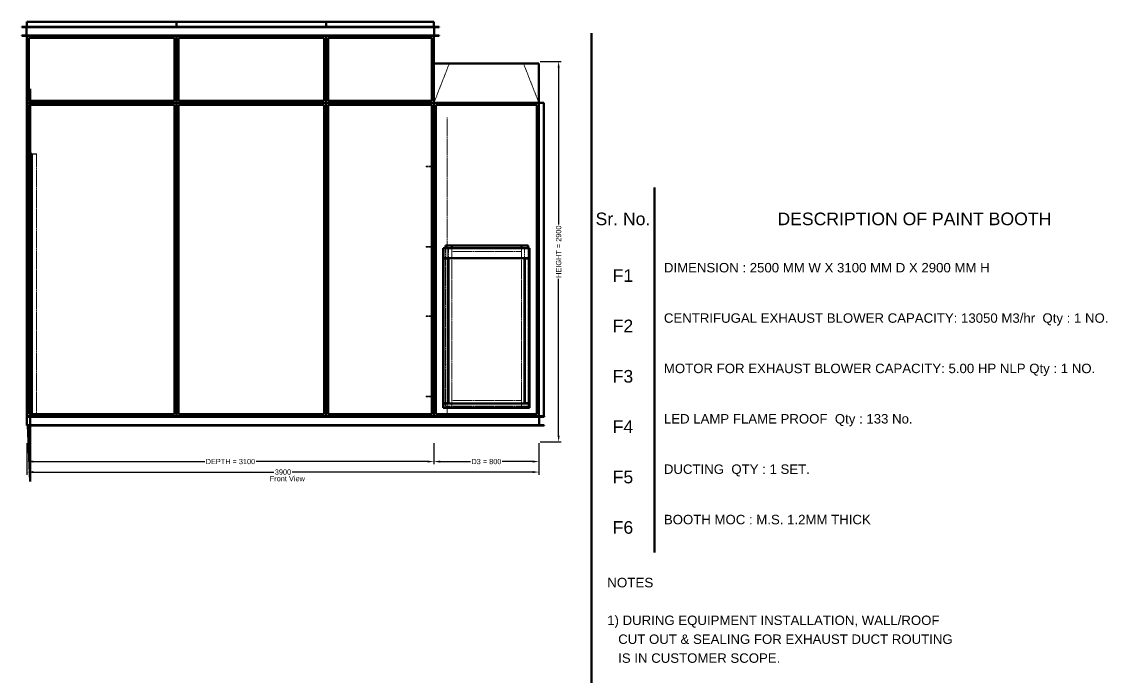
# Model space of a CAD drawing. Header units: millimetres. Extents: x 924 to 14628, y 360 to 10527.
# Drawn here: x 5848 to 14118, y 5530 to 10527 of the extents above; entities that cross this region are included whole.
import ezdxf
from ezdxf.enums import TextEntityAlignment as Align

# ---------------------------------------------------------------- set-up
doc = ezdxf.new("R2010")
doc.units = ezdxf.units.MM
doc.linetypes.add('Hidden', pattern=[15, 5, -3, 5, -2])
for name, color, linetype, lineweight in [('Default', 7, 'Continuous', 50), ('Edges', 7, 'Hidden', 15), ('HiddenEdges', 2, 'Hidden', 15), ('HiddenSilhouettes', 2, 'Hidden', 15), ('HiddenWires', 7, 'Hidden', 15), ('Silhouettes', 7, 'Continuous', 50)]:
    doc.layers.add(name, color=color, linetype=linetype, lineweight=lineweight)
doc.layers.add('Dimension', color=7, linetype='Continuous', lineweight=50, true_color=0x6495ed)
doc.styles.add('Default', font='arial.ttf')
doc.dimstyles.get("Standard").update_dxf_attribs({"dimtxt": 0.18, "dimasz": 0.18, "dimexe": 0.18, "dimexo": 0.0625, "dimgap": 0.09, "dimtad": 0, "dimtih": 1, "dimtoh": 1, "dimdec": 4, "dimzin": 0, "dimdsep": 46, "dimtxsty": 'Standard', "dimcen": 0.09, "dimadec": 0, "dimazin": 0, "dimtfac": 1, "dimtdec": 4, "dimtofl": 0, "dimtmove": 0, "dimatfit": 3, "dimfxl": 1, "dimtolj": 1, "dimtzin": 0, "dimarcsym": 0})

# ---------------------------------------------------------------- blocks, each defined once
blk = doc.blocks.new('Front')
at = {"layer": 'Edges'}
for points in [[(1150.5, 1135.1, 0), (1267.2, 1433.9, 0)], [(1832.8, 1433.9, 0), (1949.5, 1135.1, 0)]]:
    blk.add_polyline3d(points, dxfattribs=at)
at = {"layer": 'HiddenEdges'}
blk.add_lwpolyline([(1150, 1133.9), (1150.5, 1135.1)], dxfattribs=at)
for points in [[(-1948.8, 1751.9, 0), (-811.2, 1751.9, 0)], [(-1948.8, 1715.1, 0), (-1948.8, 1751.9, 0)], [(-1935, 1751.9, 0), (-1935, 1753.1, 0)], [(-825, 1751.9, 0), (-825, 1753.1, 0)], [(-811.2, 1715.1, 0), (-811.2, 1751.9, 0)], [(-808.8, 1751.9, 0), (328.8, 1751.9, 0)], [(-808.8, 1715.1, 0), (-808.8, 1751.9, 0)], [(-795, 1751.9, 0), (-795, 1753.1, 0)], [(315, 1751.9, 0), (315, 1753.1, 0)], [(328.8, 1715.1, 0), (328.8, 1751.9, 0)], [(331.2, 1751.9, 0), (1148.8, 1751.9, 0)], [(331.2, 1715.1, 0), (331.2, 1751.9, 0)], [(345, 1751.9, 0), (345, 1753.1, 0)], [(1135, 1751.9, 0), (1135, 1753.1, 0)], [(1148.8, 1715.1, 0), (1148.8, 1751.9, 0)], [(-1950, 1645.1, 0), (-1950, 1715.1, 0)], [(1150, 1645.1, 0), (1150, 1715.1, 0)], [(-1948.8, 1136.3, 0), (-1948.8, 1643.9, 0)], [(-1948.8, 1643.9, 0), (-811.2, 1643.9, 0)], [(-811.2, 1136.3, 0), (-811.2, 1643.9, 0)], [(-808.8, 1136.3, 0), (-808.8, 1643.9, 0)], [(-808.8, 1643.9, 0), (328.8, 1643.9, 0)], [(328.8, 1136.3, 0), (328.8, 1643.9, 0)], [(331.2, 1643.9, 0), (1148.8, 1643.9, 0)], [(331.2, 1136.3, 0), (331.2, 1643.9, 0)], [(1148.8, 1136.3, 0), (1148.8, 1643.9, 0)], [(-1948.8, 1136.3, 0), (-811.2, 1136.3, 0)], [(-1948.8, -1253.7, 0), (-1948.8, 1133.9, 0)], [(-1948.8, 1133.9, 0), (-811.2, 1133.9, 0)], [(-811.2, -1253.7, 0), (-811.2, 1133.9, 0)], [(-808.8, 1136.3, 0), (328.8, 1136.3, 0)], [(-808.8, 1133.9, 0), (328.8, 1133.9, 0)], [(-808.8, -1253.7, 0), (-808.8, 1133.9, 0)], [(328.8, -1253.7, 0), (328.8, 1133.9, 0)], [(331.2, 1136.3, 0), (1148.8, 1136.3, 0)], [(331.2, 1133.9, 0), (1148.8, 1133.9, 0)], [(331.2, -1253.7, 0), (331.2, 1133.9, 0)], [(1148.8, -1253.7, 0), (1148.8, 1133.9, 0)], [(1151.2, -1253.7, 0), (1151.2, 1133.9, 0)], [(1151.2, 1133.9, 0), (1948.8, 1133.9, 0)], [(1948.8, -1253.7, 0), (1948.8, 1133.9, 0)], [(1949.5, 1135.1, 0), (1950, 1133.9, 0)], [(1950, 1098.3, 0), (1951.2, 1098.3, 0)], [(1951.2, -1253.7, 0), (1951.2, 1133.9, 0)], [(1951.2, 1133.9, 0), (1986.8, 1133.9, 0)], [(1131.2, -116.1, 0), (1131.2, 1023.9, 0)], [(-1950, 743.9, 0), (-1925, 743.9, 0)], [(-1950, 708.3, 0), (-1948.8, 708.3, 0)], [(-1948.8, 743.9, 0), (-1913.2, 743.9, 0)], [(-1913.2, 708.3, 0), (-1912, 708.3, 0)], [(-1912, 743.9, 0), (-1876.4, 743.9, 0)], [(-1912, -1253.7, 0), (-1912, 743.9, 0)], [(-1950, 650.6, 0), (-1948.8, 650.6, 0)], [(-1950, 642.2, 0), (-1948.8, 642.2, 0)], [(-1913.2, 650.6, 0), (-1912, 650.6, 0)], [(-1913.2, 642.2, 0), (-1912, 642.2, 0)], [(-1950, 500.6, 0), (-1948.8, 500.6, 0)], [(-1913.2, 500.6, 0), (-1912, 500.6, 0)], [(-1950, 492.2, 0), (-1948.8, 492.2, 0)], [(-1913.2, 492.2, 0), (-1912, 492.2, 0)], [(-1950, 350.6, 0), (-1948.8, 350.6, 0)], [(-1950, 342.2, 0), (-1948.8, 342.2, 0)], [(-1913.2, 350.6, 0), (-1912, 350.6, 0)], [(-1913.2, 342.2, 0), (-1912, 342.2, 0)], [(-1950, 200.6, 0), (-1948.8, 200.6, 0)], [(-1950, 192.2, 0), (-1948.8, 192.2, 0)], [(-1913.2, 200.6, 0), (-1912, 200.6, 0)], [(-1913.2, 192.2, 0), (-1912, 192.2, 0)], [(-1950, 50.6, 0), (-1948.8, 50.6, 0)], [(-1950, 42.2, 0), (-1948.8, 42.2, 0)], [(-1913.2, 50.6, 0), (-1912, 50.6, 0)], [(-1913.2, 42.2, 0), (-1912, 42.2, 0)], [(1222, 23.9, 0), (1878, 23.9, 0)], [(-1950, -99.4, 0), (-1948.8, -99.4, 0)], [(-1950, -107.8, 0), (-1948.8, -107.8, 0)], [(-1913.2, -99.4, 0), (-1912, -99.4, 0)], [(-1913.2, -107.8, 0), (-1912, -107.8, 0)], [(1130, -1256.1, 0), (1130, -116.1, 0)], [(1170, -1256.1, 0), (1170, -116.1, 0)], [(-1950, -249.4, 0), (-1948.8, -249.4, 0)], [(-1950, -250.1, 0), (-1948.8, -250.1, 0)], [(-1950, -257.1, 0), (-1948.8, -257.1, 0)], [(-1950, -257.8, 0), (-1948.8, -257.8, 0)], [(-1913.2, -249.4, 0), (-1912, -249.4, 0)], [(-1913.2, -250.1, 0), (-1912, -250.1, 0)], [(-1913.2, -257.1, 0), (-1912, -257.1, 0)], [(-1913.2, -257.8, 0), (-1912, -257.8, 0)], [(-1950, -399.4, 0), (-1948.8, -399.4, 0)], [(-1950, -400.1, 0), (-1948.8, -400.1, 0)], [(-1950, -407.1, 0), (-1948.8, -407.1, 0)], [(-1950, -407.8, 0), (-1948.8, -407.8, 0)], [(-1913.2, -399.4, 0), (-1912, -399.4, 0)], [(-1913.2, -400.1, 0), (-1912, -400.1, 0)], [(-1913.2, -407.1, 0), (-1912, -407.1, 0)], [(-1913.2, -407.8, 0), (-1912, -407.8, 0)], [(-1950, -549.4, 0), (-1948.8, -549.4, 0)], [(-1950, -550.1, 0), (-1948.8, -550.1, 0)], [(-1950, -557.1, 0), (-1948.8, -557.1, 0)], [(-1950, -557.8, 0), (-1948.8, -557.8, 0)], [(-1913.2, -549.4, 0), (-1912, -549.4, 0)], [(-1913.2, -550.1, 0), (-1912, -550.1, 0)], [(-1913.2, -557.1, 0), (-1912, -557.1, 0)], [(-1913.2, -557.8, 0), (-1912, -557.8, 0)], [(-1950, -699.4, 0), (-1948.8, -699.4, 0)], [(-1950, -700.1, 0), (-1948.8, -700.1, 0)], [(-1950, -707.1, 0), (-1948.8, -707.1, 0)], [(-1950, -707.8, 0), (-1948.8, -707.8, 0)], [(-1913.2, -699.4, 0), (-1912, -699.4, 0)], [(-1913.2, -700.1, 0), (-1912, -700.1, 0)], [(-1913.2, -707.1, 0), (-1912, -707.1, 0)], [(-1913.2, -707.8, 0), (-1912, -707.8, 0)], [(-1950, -849.4, 0), (-1948.8, -849.4, 0)], [(-1950, -850.1, 0), (-1948.8, -850.1, 0)], [(-1950, -857.8, 0), (-1948.8, -857.8, 0)], [(-1913.2, -849.4, 0), (-1912, -849.4, 0)], [(-1913.2, -850.1, 0), (-1912, -850.1, 0)], [(-1913.2, -857.8, 0), (-1912, -857.8, 0)], [(-1950, -999.4, 0), (-1948.8, -999.4, 0)], [(-1950, -1000.1, 0), (-1948.8, -1000.1, 0)], [(-1950, -1007.1, 0), (-1948.8, -1007.1, 0)], [(-1913.2, -999.4, 0), (-1912, -999.4, 0)], [(-1913.2, -1000.1, 0), (-1912, -1000.1, 0)], [(-1913.2, -1007.1, 0), (-1912, -1007.1, 0)], [(-1950, -1150.1, 0), (-1948.8, -1150.1, 0)], [(-1950, -1157.1, 0), (-1948.8, -1157.1, 0)], [(-1913.2, -1150.1, 0), (-1912, -1150.1, 0)], [(-1913.2, -1157.1, 0), (-1912, -1157.1, 0)], [(-1950, -1199.4, 0), (-1948.8, -1199.4, 0)], [(-1950, -1200.1, 0), (-1948.8, -1200.1, 0)], [(-1950, -1207.1, 0), (-1948.8, -1207.1, 0)], [(-1950, -1207.8, 0), (-1948.8, -1207.8, 0)], [(-1950, -1218.1, 0), (-1948.8, -1218.1, 0)], [(-1913.2, -1199.4, 0), (-1912, -1199.4, 0)], [(-1913.2, -1200.1, 0), (-1912, -1200.1, 0)], [(-1913.2, -1207.1, 0), (-1912, -1207.1, 0)], [(-1913.2, -1207.8, 0), (-1912, -1207.8, 0)], [(-1913.2, -1218.1, 0), (-1912, -1218.1, 0)], [(1222, -1189.3, 0), (1878, -1189.3, 0)], [(1950, -1218.1, 0), (1951.2, -1218.1, 0)], [(-1950, -1324.9, 0), (-1950, -1254.9, 0)], [(-1948.8, -1253.7, 0), (-811.2, -1253.7, 0)], [(-808.8, -1253.7, 0), (328.8, -1253.7, 0)], [(331.2, -1253.7, 0), (1148.8, -1253.7, 0)], [(1151.2, -1253.7, 0), (1948.8, -1253.7, 0)], [(1950, -1324.9, 0), (1950, -1254.9, 0)], [(1951.2, -1253.7, 0), (1986.8, -1253.7, 0)]]:
    blk.add_polyline3d(points, dxfattribs=at)
at = {"layer": 'HiddenSilhouettes'}
for points in [[(-1947, 746.9), (-1935, 1016.4)], [(-1947, -1259.1), (-1944.1, -1324.9)]]:
    blk.add_lwpolyline(points, dxfattribs=at)
for points in [[(-1953, 1712.1, 0)], [(1153, 1712.1, 0)], [(1876.4, -52.1, 0)], [(1876.4, -1154.5, 0)], [(-1950, -1257.9, 0)], [(1953, -1257.9, 0)]]:
    blk.add_polyline3d(points, close=True, dxfattribs=at)
for points in [[(-1950, 1645.1, 0), (-1950, 1645.1, 0)], [(-1950, 1133.9, 0), (-1950, 1643.9, 0)], [(-1950, 1643.9, 0), (-810, 1643.9, 0)], [(-810, 1645.1, 0), (-810, 1645.1, 0)], [(-810, 1643.9, 0), (330, 1643.9, 0)], [(330, 1645.1, 0), (330, 1645.1, 0)], [(330, 1643.9, 0), (1150, 1643.9, 0)], [(1150, 1645.1, 0), (1150, 1645.1, 0)], [(-810, 1133.9, 0), (-810, 1314.8, 0)], [(330, 1135.1, 0), (330, 1314.8, 0)], [(-1950, 1133.9, 0), (-810, 1133.9, 0)], [(-1930.4, 1120.1, 0), (-1925, 1120.1, 0)], [(-1929.7, 1135.1, 0), (-1925, 1135.1, 0)], [(-1929, 1150.1, 0), (-1925, 1150.1, 0)], [(-810, 1133.9, 0), (330, 1133.9, 0)], [(330, 1133.9, 0), (1150, 1133.9, 0)], [(1150, 1133.9, 0), (1150, 1135.1, 0)], [(1150, 1133.9, 0), (1950, 1133.9, 0)], [(1950, 1133.9, 0), (1950, 1135.1, 0)], [(1130, -116.1, 0), (1130, 1023.9, 0)], [(1130, 1023.9, 0), (1150, 1023.9, 0)], [(1150, 1023.9, 0), (1170, 1023.9, 0)], [(1168.8, -116.1, 0), (1168.8, 1023.9, 0)], [(1170, -116.1, 0), (1170, 1023.9, 0)], [(-1950, 768.9, 0), (-1947, 768.9, 0)], [(-1950, 745.1, 0), (-1925, 745.1, 0)], [(-1947, -1281.1, 0), (-1947, 768.9, 0)], [(-1913.2, 745.1, 0), (-1876.4, 745.1, 0)], [(-1876.4, -1254.9, 0), (-1876.4, 745.1, 0)], [(-1950, 650.9, 0), (-1948.8, 650.9, 0)], [(-1950, 641.9, 0), (-1948.8, 641.9, 0)], [(-1913.2, 650.9, 0), (-1912, 650.9, 0)], [(-1913.2, 641.9, 0), (-1912, 641.9, 0)], [(1090, 645.9, 0), (1090, 650.9, 0)], [(1090, 650.9, 0), (1130, 650.9, 0)], [(1090, 645.9, 0), (1130, 645.9, 0)], [(1130, 645.9, 0), (1130, 650.9, 0)], [(-1950, 500.9, 0), (-1948.8, 500.9, 0)], [(-1913.2, 500.9, 0), (-1912, 500.9, 0)], [(-1950, 491.9, 0), (-1948.8, 491.9, 0)], [(-1913.2, 491.9, 0), (-1912, 491.9, 0)], [(-1950, 350.9, 0), (-1948.8, 350.9, 0)], [(-1950, 341.9, 0), (-1948.8, 341.9, 0)], [(-1913.2, 350.9, 0), (-1912, 350.9, 0)], [(-1913.2, 341.9, 0), (-1912, 341.9, 0)], [(-1950, 200.9, 0), (-1948.8, 200.9, 0)], [(-1950, 191.9, 0), (-1948.8, 191.9, 0)], [(-1913.2, 200.9, 0), (-1912, 200.9, 0)], [(-1913.2, 191.9, 0), (-1912, 191.9, 0)], [(-1950, 50.9, 0), (-1948.8, 50.9, 0)], [(-1950, 41.9, 0), (-1948.8, 41.9, 0)], [(-1913.2, 50.9, 0), (-1912, 50.9, 0)], [(-1913.2, 41.9, 0), (-1912, 41.9, 0)], [(1090, 33.9, 0), (1090, 38.9, 0)], [(1090, 38.9, 0), (1130, 38.9, 0)], [(1090, 33.9, 0), (1130, 33.9, 0)], [(1105, 33.9, 0), (1105, 38.9, 0)], [(1115, 33.9, 0), (1115, 38.9, 0)], [(1130, 33.9, 0), (1130, 38.9, 0)], [(1237.5, -50.5, 0), (1237.5, 25.5, 0)], [(1260, -50.5, 0), (1260, 23.9, 0)], [(1287.5, -1178.6, 0), (1287.5, 25.5, 0)], [(1287.5, 1.4, 0), (1817.5, 1.4, 0)], [(1817.5, -1178.6, 0), (1817.5, 25.5, 0)], [(1840, -50.5, 0), (1840, 23.9, 0)], [(1867.5, -50.5, 0), (1867.5, 25.5, 0)], [(1237.5, -1154.5, 0), (1237.5, -52.1, 0)], [(1867.5, -1154.5, 0), (1867.5, -52.1, 0)], [(-1950, -99.1, 0), (-1948.8, -99.1, 0)], [(-1950, -108.1, 0), (-1948.8, -108.1, 0)], [(-1913.2, -99.1, 0), (-1912, -99.1, 0)], [(-1913.2, -108.1, 0), (-1912, -108.1, 0)], [(1130, -116.1, 0), (1150, -116.1, 0)], [(1131.2, -1256.1, 0), (1131.2, -116.1, 0)], [(1150, -116.1, 0), (1170, -116.1, 0)], [(1168.8, -1256.1, 0), (1168.8, -116.1, 0)], [(-1950, -249.1, 0), (-1948.8, -249.1, 0)], [(-1950, -258.1, 0), (-1948.8, -258.1, 0)], [(-1913.2, -249.1, 0), (-1912, -249.1, 0)], [(-1913.2, -258.1, 0), (-1912, -258.1, 0)], [(-1950, -399.1, 0), (-1948.8, -399.1, 0)], [(-1950, -408.1, 0), (-1948.8, -408.1, 0)], [(-1913.2, -399.1, 0), (-1912, -399.1, 0)], [(-1913.2, -408.1, 0), (-1912, -408.1, 0)], [(1090, -494.1, 0), (1090, -489.1, 0)], [(1090, -489.1, 0), (1130, -489.1, 0)], [(1090, -494.1, 0), (1130, -494.1, 0)], [(1130, -494.1, 0), (1130, -489.1, 0)], [(-1950, -549.1, 0), (-1948.8, -549.1, 0)], [(-1950, -558.1, 0), (-1948.8, -558.1, 0)], [(-1913.2, -549.1, 0), (-1912, -549.1, 0)], [(-1913.2, -558.1, 0), (-1912, -558.1, 0)], [(-1950, -699.1, 0), (-1948.8, -699.1, 0)], [(-1950, -708.1, 0), (-1948.8, -708.1, 0)], [(-1913.2, -699.1, 0), (-1912, -699.1, 0)], [(-1913.2, -708.1, 0), (-1912, -708.1, 0)], [(-1950, -849.1, 0), (-1948.8, -849.1, 0)], [(-1950, -858.1, 0), (-1948.8, -858.1, 0)], [(-1913.2, -849.1, 0), (-1912, -849.1, 0)], [(-1913.2, -858.1, 0), (-1912, -858.1, 0)], [(-810, -1256.1, 0), (-810, -876.6, 0)], [(330, -1256.1, 0), (330, -876.6, 0)], [(-1950, -999.1, 0), (-1948.8, -999.1, 0)], [(-1950, -1008.1, 0), (-1948.8, -1008.1, 0)], [(-1913.2, -999.1, 0), (-1912, -999.1, 0)], [(-1913.2, -1008.1, 0), (-1912, -1008.1, 0)], [(-1950, -1149.1, 0), (-1948.8, -1149.1, 0)], [(-1913.2, -1149.1, 0), (-1912, -1149.1, 0)], [(1090, -1106.1, 0), (1090, -1101.1, 0)], [(1090, -1101.1, 0), (1130, -1101.1, 0)], [(1090, -1106.1, 0), (1130, -1106.1, 0)], [(1105, -1106.1, 0), (1105, -1101.1, 0)], [(1115, -1106.1, 0), (1115, -1101.1, 0)], [(1130, -1106.1, 0), (1130, -1101.1, 0)], [(1237.5, -1178.6, 0), (1237.5, -1156.1, 0)], [(1287.5, -1133.6, 0), (1817.5, -1133.6, 0)], [(1867.5, -1178.6, 0), (1867.5, -1156.1, 0)], [(-1950, -1158.1, 0), (-1948.8, -1158.1, 0)], [(-1950, -1199.1, 0), (-1948.8, -1199.1, 0)], [(-1950, -1256.1, 0), (-1950, -1205.3, 0)], [(-1950, -1281.1, 0), (-1950, -1205.3, 0)], [(-1950, -1208.1, 0), (-1948.8, -1208.1, 0)], [(-1935, -1239.9, 0), (-1925, -1239.9, 0)], [(-1913.2, -1158.1, 0), (-1912, -1158.1, 0)], [(-1913.2, -1199.1, 0), (-1912, -1199.1, 0)], [(-1913.2, -1208.1, 0), (-1912, -1208.1, 0)], [(-1913.2, -1254.9, 0), (-1913.2, -1239.9, 0)], [(1150, -1256.1, 0), (1150, -1205.3, 0)], [(1237.5, -1178.6, 0), (1287.5, -1178.6, 0)], [(1287.5, -1178.6, 0), (1817.5, -1178.6, 0)], [(1817.5, -1178.6, 0), (1867.5, -1178.6, 0)], [(-1950, -1256.1, 0), (-810, -1256.1, 0)], [(-1950, -1281.1, 0), (-1947, -1281.1, 0)], [(-810, -1256.1, 0), (330, -1256.1, 0)], [(330, -1256.1, 0), (1150, -1256.1, 0)], [(1150, -1256.1, 0), (1950, -1256.1, 0)], [(1950, -1256.1, 0), (1950, -1254.9, 0)]]:
    blk.add_polyline3d(points, dxfattribs=at)
at = {"layer": 'HiddenWires'}
for points in [[(1250, -116.1, 0), (1250, 1023.9, 0)], [(1250, -1256.1, 0), (1250, -116.1, 0)]]:
    blk.add_polyline3d(points, dxfattribs=at)
at = {"layer": 'Silhouettes'}
for points in [[(-1950, 1715.1), (-1950, 1753.1)], [(-1935, 1016.4), (-1925, 1240.9)], [(-1944.1, -1324.9), (-1925, -1753.1)]]:
    blk.add_lwpolyline(points, dxfattribs=at)
for points in [[(-1950, 1753.1, 0), (-810, 1753.1, 0)], [(-810, 1715.1, 0), (-810, 1753.1, 0)], [(-810, 1753.1, 0), (330, 1753.1, 0)], [(330, 1715.1, 0), (330, 1753.1, 0)], [(330, 1753.1, 0), (1150, 1753.1, 0)], [(1150, 1715.1, 0), (1150, 1753.1, 0)], [(-1990, 1712.1, 0), (-1990, 1715.1, 0)], [(-1990, 1715.1, 0), (1190, 1715.1, 0)], [(-1990, 1712.1, 0), (1190, 1712.1, 0)], [(-1953, 1648.1, 0), (-1953, 1712.1, 0)], [(1153, 1648.1, 0), (1153, 1712.1, 0)], [(1190, 1712.1, 0), (1190, 1715.1, 0)], [(-1990, 1645.1, 0), (-1990, 1648.1, 0)], [(-1990, 1648.1, 0), (1190, 1648.1, 0)], [(-1990, 1645.1, 0), (1190, 1645.1, 0)], [(-1950, 1135.1, 0), (-1950, 1645.1, 0)], [(-1935, 1150.1, 0), (-1935, 1630.1, 0)], [(-1935, 1630.1, 0), (-825, 1630.1, 0)], [(-825, 1150.1, 0), (-825, 1630.1, 0)], [(-810, 1135.1, 0), (-810, 1645.1, 0)], [(-795, 1150.1, 0), (-795, 1630.1, 0)], [(-795, 1630.1, 0), (315, 1630.1, 0)], [(315, 1150.1, 0), (315, 1630.1, 0)], [(330, 1135.1, 0), (330, 1645.1, 0)], [(345, 1630.1, 0), (1135, 1630.1, 0)], [(345, 1150.1, 0), (345, 1630.1, 0)], [(1135, 1150.1, 0), (1135, 1630.1, 0)], [(1150, 1135.1, 0), (1150, 1645.1, 0)], [(1190, 1645.1, 0), (1190, 1648.1, 0)], [(1150, 1433.9, 0), (1267.2, 1433.9, 0)], [(1267.2, 1433.9, 0), (1832.8, 1433.9, 0)], [(1832.8, 1433.9, 0), (1950, 1433.9, 0)], [(1950, 1135.1, 0), (1950, 1433.9, 0)], [(-1925, -1753.1, 0), (-1925, 1240.9, 0)], [(1150, 1135.1, 0), (1150, 1314.8, 0)], [(-1950, 1135.1, 0), (-1929.7, 1135.1, 0)], [(-1950, -1254.9, 0), (-1950, 1135.1, 0)], [(-1950, 1135.1, 0), (-1950, 1135.1, 0)], [(-1935, 1150.1, 0), (-1929, 1150.1, 0)], [(-1935, -1239.9, 0), (-1935, 1120.1, 0)], [(-1935, 1120.1, 0), (-1930.4, 1120.1, 0)], [(-1925, 1150.1, 0), (-825, 1150.1, 0)], [(-1925, 1135.1, 0), (-810, 1135.1, 0)], [(-1925, 1120.1, 0), (-825, 1120.1, 0)], [(-825, -1239.9, 0), (-825, 1120.1, 0)], [(-810, -1254.9, 0), (-810, 1135.1, 0)], [(-810, 1135.1, 0), (330, 1135.1, 0)], [(-810, 1135.1, 0), (-810, 1135.1, 0)], [(-795, 1150.1, 0), (315, 1150.1, 0)], [(-795, -1239.9, 0), (-795, 1120.1, 0)], [(-795, 1120.1, 0), (315, 1120.1, 0)], [(315, -1239.9, 0), (315, 1120.1, 0)], [(330, -1254.9, 0), (330, 1135.1, 0)], [(330, 1135.1, 0), (1150, 1135.1, 0)], [(330, 1133.9, 0), (330, 1135.1, 0)], [(345, 1150.1, 0), (1135, 1150.1, 0)], [(345, 1120.1, 0), (1135, 1120.1, 0)], [(345, -1239.9, 0), (345, 1120.1, 0)], [(1135, -1239.9, 0), (1135, 1120.1, 0)], [(1150, 1135.1, 0), (1950, 1135.1, 0)], [(1150, -1254.9, 0), (1150, 1135.1, 0)], [(1165, -1239.9, 0), (1165, 1120.1, 0)], [(1165, 1120.1, 0), (1935, 1120.1, 0)], [(1935, -1239.9, 0), (1935, 1120.1, 0)], [(1950, -1254.9, 0), (1950, 1135.1, 0)], [(1950, 1135.1, 0), (1986.8, 1135.1, 0)], [(1986.8, -1254.9, 0), (1986.8, 1135.1, 0)], [(-1925, 745.1, 0), (-1913.2, 745.1, 0)], [(-1913.2, -1239.9, 0), (-1913.2, 745.1, 0)], [(1220.4, -1190.9, 0), (1220.4, 25.5, 0)], [(1220.4, 25.5, 0), (1222, 25.5, 0)], [(1222, 25.5, 0), (1878, 25.5, 0)], [(1222, -1190.9, 0), (1222, 25.5, 0)], [(1237.5, 25.5, 0), (1237.5, 46.4, 0)], [(1237.5, 46.4, 0), (1287.5, 46.4, 0)], [(1287.5, 25.5, 0), (1287.5, 46.4, 0)], [(1287.5, 46.4, 0), (1817.5, 46.4, 0)], [(1817.5, 25.5, 0), (1817.5, 46.4, 0)], [(1817.5, 46.4, 0), (1867.5, 46.4, 0)], [(1867.5, 25.5, 0), (1867.5, 46.4, 0)], [(1876.4, -1190.9, 0), (1876.4, 25.5, 0)], [(1878, -1190.9, 0), (1878, 25.5, 0)], [(1222, -50.5, 0), (1878, -50.5, 0)], [(1223.6, -52.1, 0), (1258.4, -52.1, 0)], [(1223.6, -1154.5, 0), (1223.6, -52.1, 0)], [(1237.5, -52.1, 0), (1237.5, -50.5, 0)], [(1258.4, -1154.5, 0), (1258.4, -52.1, 0)], [(1260, -1156.1, 0), (1260, -50.5, 0)], [(1840, -1156.1, 0), (1840, -50.5, 0)], [(1841.6, -1154.5, 0), (1841.6, -52.1, 0)], [(1841.6, -52.1, 0), (1876.4, -52.1, 0)], [(1867.5, -52.1, 0), (1867.5, -50.5, 0)], [(1950, -1254.9, 0), (1950, -876.6, 0)], [(1222, -1156.1, 0), (1878, -1156.1, 0)], [(1223.6, -1154.5, 0), (1258.4, -1154.5, 0)], [(1237.5, -1156.1, 0), (1237.5, -1154.5, 0)], [(1841.6, -1154.5, 0), (1876.4, -1154.5, 0)], [(1867.5, -1156.1, 0), (1867.5, -1154.5, 0)], [(-1925, -1239.9, 0), (-825, -1239.9, 0)], [(-795, -1239.9, 0), (315, -1239.9, 0)], [(345, -1239.9, 0), (1135, -1239.9, 0)], [(1165, -1239.9, 0), (1935, -1239.9, 0)], [(1220.4, -1190.9, 0), (1222, -1190.9, 0)], [(1222, -1190.9, 0), (1878, -1190.9, 0)], [(-1950, -1254.9, 0), (1990, -1254.9, 0)], [(-1950, -1257.9, 0), (-1950, -1254.9, 0)], [(-1950, -1321.9, 0), (-1950, -1257.9, 0)], [(-1950, -1257.9, 0), (1990, -1257.9, 0)], [(-1950, -1321.9, 0), (1990, -1321.9, 0)], [(-1950, -1324.9, 0), (-1950, -1321.9, 0)], [(1953, -1321.9, 0), (1953, -1257.9, 0)], [(1990, -1257.9, 0), (1990, -1254.9, 0)], [(1990, -1324.9, 0), (1990, -1321.9, 0)], [(-1950, -1324.9, 0), (1990, -1324.9, 0)]]:
    blk.add_polyline3d(points, dxfattribs=at)
for points in [[(-810, 1643.9, 0)], [(1150, 1643.9, 0)], [(-810, 1133.9, 0)], [(330, 1133.9, 0)], [(1950, 1133.9, 0)]]:
    blk.add_polyline3d(points, close=True, dxfattribs=at)
blk = doc.blocks.new('*D9')
at = {"layer": 'Defpoints', "color": 0}
for p in [(5888, 7324), (8988, 7324), (8988, 7174)]:
    blk.add_point(p, dxfattribs=at)
at = {"layer": 'Dimension', "color": 0, "lineweight": -2}
for p, q in [((5888, 7314), (5888, 7154)), ((8988, 7314), (8988, 7154)), ((5936, 7174), (7242.8, 7174)), ((8940, 7174), (7633.2, 7174))]:
    blk.add_line(p, q, dxfattribs=at)
at = {"layer": 'Dimension', "color": 0}
for points in [[(5936, 7182), (5936, 7166), (5888, 7174)], [(8940, 7166), (8940, 7182), (8988, 7174)]]:
    blk.add_solid(points, dxfattribs=at)
at = {"layer": 'Dimension', "color": 0, "insert": (7438, 7174), "char_height": 40, "attachment_point": 5, "style": 'Default'}
blk.add_mtext('\\A1;DEPTH = 3100', dxfattribs=at)
blk = doc.blocks.new('*D10')
at = {"layer": 'Defpoints', "color": 0}
for p in [(8988, 7324), (9788, 7324), (9788, 7174)]:
    blk.add_point(p, dxfattribs=at)
at = {"layer": 'Dimension', "color": 0, "lineweight": -2}
for p, q in [((8988, 7314), (8988, 7154)), ((9788, 7314), (9788, 7154)), ((9036, 7174), (9267.3, 7174)), ((9740, 7174), (9508.7, 7174))]:
    blk.add_line(p, q, dxfattribs=at)
at = {"layer": 'Dimension', "color": 0}
for points in [[(9036, 7182), (9036, 7166), (8988, 7174)], [(9740, 7166), (9740, 7182), (9788, 7174)]]:
    blk.add_solid(points, dxfattribs=at)
at = {"layer": 'Dimension', "color": 0, "insert": (9388, 7174), "char_height": 40, "attachment_point": 5, "style": 'Default'}
blk.add_mtext('\\A1;D3 = 800', dxfattribs=at)
blk = doc.blocks.new('*D11')
at = {"layer": 'Defpoints', "color": 0}
for p in [(5888, 7324), (9788, 7324), (9788, 7094)]:
    blk.add_point(p, dxfattribs=at)
at = {"layer": 'Dimension', "color": 0, "lineweight": -2}
for p, q in [((5888, 7314), (5888, 7074)), ((9788, 7314), (9788, 7074)), ((5936, 7094), (7768.4, 7094)), ((9740, 7094), (7907.6, 7094))]:
    blk.add_line(p, q, dxfattribs=at)
at = {"layer": 'Dimension', "color": 0}
for points in [[(5936, 7102), (5936, 7086), (5888, 7094)], [(9740, 7086), (9740, 7102), (9788, 7094)]]:
    blk.add_solid(points, dxfattribs=at)
at = {"layer": 'Dimension', "color": 0, "insert": (7838, 7094), "char_height": 40, "attachment_point": 5, "style": 'Default'}
blk.add_mtext('\\A1;3900', dxfattribs=at)
blk = doc.blocks.new('*D12')
at = {"layer": 'Defpoints', "color": 0}
for p in [(9788, 10224), (9938, 10224), (9788, 7324)]:
    blk.add_point(p, dxfattribs=at)
at = {"layer": 'Dimension', "color": 0, "lineweight": -2}
for p, q in [((9798, 10224), (9958, 10224)), ((9938, 10176), (9938, 8980)), ((9938, 7372), (9938, 8568)), ((9798, 7324), (9958, 7324))]:
    blk.add_line(p, q, dxfattribs=at)
at = {"layer": 'Dimension', "color": 0}
for points in [[(9946, 10176), (9930, 10176), (9938, 10224)], [(9930, 7372), (9946, 7372), (9938, 7324)]]:
    blk.add_solid(points, dxfattribs=at)
at = {"layer": 'Dimension', "color": 0, "insert": (9938, 8774), "char_height": 40, "attachment_point": 5, "rotation": 90, "style": 'Default'}
blk.add_mtext('\\A1;HEIGHT = 2900', dxfattribs=at)

msp = doc.modelspace()

# ---------------------------------------------------------------- linework, layer by layer
at = {"layer": 'Default'}
for p, q in [((10188, 10440), (10188, 1920)), ((10668, 9264), (10668, 8784)), ((10668, 9264), (10668, 6480))]:
    msp.add_line(p, q, dxfattribs=at)

# ---------------------------------------------------------------- block references
msp.add_blockref('Front', (7838, 8774), dxfattribs=at)

# ---------------------------------------------------------------- texts
at = {"layer": 'Default', "style": 'Default'}
for s, p in [('Sr. No.', (10428, 9024)), ('DESCRIPTION OF PAINT BOOTH', (12648, 9024)), ('F1', (10428, 8592)), ('F2', (10428, 8208)), ('F3', (10428, 7824)), ('F4', (10428, 7440)), ('F5', (10428, 7056)), ('F6', (10428, 6672))]:
    msp.add_text(s, height=96, dxfattribs=at).set_placement(p, align=Align.MIDDLE_CENTER)
for s, height, p in [('DIMENSION : 2500 MM W X 3100 MM D X 2900 MM H', 72, (10740, 8688)), ('CENTRIFUGAL EXHAUST BLOWER CAPACITY: 13050 M3/hr  Qty : 1 NO.', 72, (10740, 8304)), ('MOTOR FOR EXHAUST BLOWER CAPACITY: 5.00 HP NLP Qty : 1 NO.', 72, (10740, 7920)), ('LED LAMP FLAME PROOF  Qty : 133 No.', 72, (10740, 7536)), ('DUCTING  QTY : 1 SET.', 72, (10740, 7152)), ('BOOTH MOC : M.S. 1.2MM THICK', 72, (10740, 6768)), ('NOTES', 73, (10308, 6288)), ('1) DURING EQUIPMENT INSTALLATION, WALL/ROOF', 72, (10308, 6000)), ('   CUT OUT & SEALING FOR EXHAUST DUCT ROUTING', 72, (10308, 5856)), ('   IS IN CUSTOMER SCOPE.', 72, (10308, 5712))]:
    msp.add_text(s, height=height, dxfattribs=at).set_placement(p, align=Align.TOP_LEFT)
at = {"layer": 'Dimension', "style": 'Default'}
msp.add_text('Front View', height=40, dxfattribs=at).set_placement((7738, 7024))

# ---------------------------------------------------------------- dimensions: what is measured, and where the dimension line sits
at = {"layer": 'Dimension'}
dim = msp.add_linear_dim(base=(9938, 10224), p1=(9788, 7324), p2=(9788, 10224), angle=90, text='HEIGHT = <>', dimstyle='Standard', override={"dimscale": 1, "dimtxt": 40, "dimasz": 48, "dimexe": 20, "dimexo": 10, "dimgap": 10, "dimtad": 0, "dimjust": 0, "dimtih": 0, "dimtoh": 0, "dimdec": 3, "dimlfac": 1, "dimzin": 8, "dimlunit": 2, "dimpost": '', "dimtxsty": 'Default', "dimsah": 0, "dimse1": 0, "dimse2": 0, "dimclrt": 0, "dimtol": 0, "dimlim": 0, "dimtp": 0, "dimtm": 0, "dimtfac": 1, "dimtdec": 3, "dimtix": 0, "dimtzin": 8}, dxfattribs=at)
dim.commit()
dim.dimension.update_dxf_attribs({"geometry": '*D12', "text_midpoint": (9938, 8774), "dimtype": 160})
for base, p1, p2, text, picture, middle in [((8988, 7174), (5888, 7324), (8988, 7324), 'DEPTH = <>', '*D9', (7438, 7174)), ((9788, 7174), (8988, 7324), (9788, 7324), 'D3 = <>', '*D10', (9388, 7174))]:
    dim = msp.add_linear_dim(base=base, p1=p1, p2=p2, text=text, dimstyle='Standard', override={"dimscale": 1, "dimtxt": 40, "dimasz": 48, "dimexe": 20, "dimexo": 10, "dimgap": 10, "dimtad": 0, "dimjust": 0, "dimtih": 0, "dimtoh": 0, "dimdec": 3, "dimlfac": 1, "dimzin": 8, "dimlunit": 2, "dimpost": '', "dimtxsty": 'Default', "dimsah": 0, "dimse1": 0, "dimse2": 0, "dimclrt": 0, "dimtol": 0, "dimlim": 0, "dimtp": 0, "dimtm": 0, "dimtfac": 1, "dimtdec": 3, "dimtix": 0, "dimtzin": 8}, dxfattribs=at)
    dim.commit()
    dim.dimension.update_dxf_attribs({"geometry": picture, "text_midpoint": middle, "dimtype": 160})
dim = msp.add_linear_dim(base=(9788, 7094), p1=(5888, 7324), p2=(9788, 7324), dimstyle='Standard', override={"dimscale": 1, "dimtxt": 40, "dimasz": 48, "dimexe": 20, "dimexo": 10, "dimgap": 10, "dimtad": 0, "dimjust": 0, "dimtih": 0, "dimtoh": 0, "dimdec": 3, "dimlfac": 1, "dimzin": 8, "dimlunit": 2, "dimpost": '', "dimtxsty": 'Default', "dimsah": 0, "dimse1": 0, "dimse2": 0, "dimclrt": 0, "dimtol": 0, "dimlim": 0, "dimtp": 0, "dimtm": 0, "dimtfac": 1, "dimtdec": 3, "dimtix": 0, "dimtzin": 8}, dxfattribs=at)
dim.commit()
dim.dimension.update_dxf_attribs({"geometry": '*D11', "text_midpoint": (7838, 7094), "dimtype": 160})

doc.saveas('drawing.dxf')
